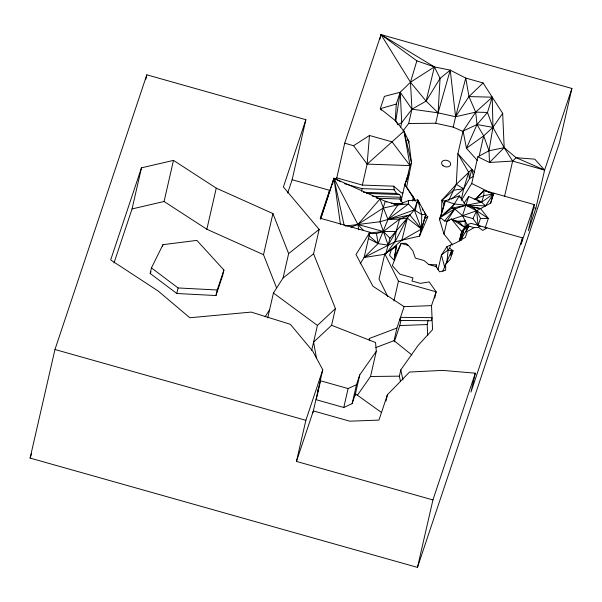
<?xml version="1.0" encoding="UTF-8"?>
<svg xmlns="http://www.w3.org/2000/svg" width="602" height="602" viewBox="0 0 602 602"><rect width="100%" height="100%" fill="white"/><g stroke="black" fill="none" stroke-linecap="round" stroke-linejoin="round"><path stroke-width="0.9" d="M442.861 271.321L445.6 264.376L450.191 259.417L453.088 250.748L451.613 250.951L445.6 264.376L445.691 270.275L439.565 271.848L436.262 266.641L436.269 264.842L428.797 264.534L424.086 260.561L415.35 258.092L412.822 250.771L408.419 245.443L405.823 243.276L401.135 243.389L394.476 256.934M360.154 263.842L364.127 257.483L395.025 241.801L419.549 236.097L421.49 229.046L421.746 214.605L417.758 199.999L408.517 200.594L397.982 204.868L383.165 208.081L357.874 224.441L350.928 227.172M408.517 200.594L408.449 203.958L414.296 209.91L421.746 214.605L425.787 214.455L419.549 236.097L427.804 216.878L425.208 214.493M441.605 212.965L441.845 200.255L456.293 184.362L471.863 169.305L473.368 176.341L469.417 178.711L463.698 188.787L461.275 199.375M459.303 241.003L461.696 231.589L465.053 227.586L465.301 221.039L455.202 221.152M336.352 179.652L344.705 143.186L381.013 34.6L571.9 88.471L544.607 170.103L535.855 208.307L528.36 230.716L534.335 204.612L483.963 190.398L483.775 195.635L481.57 202.227L451.869 208.081L440.167 217.375L439.626 219.753L443.998 234.11L452.681 244.969M448.768 200.504L456.293 184.362L457.904 153.676L463.088 131.04L475.678 112.145L492.255 97.178L492.94 127.368L489.005 150.763L489.486 162.472L512.641 161.08L544.607 170.103L534.764 159.169L516.147 157.694L504.175 147.663L492.94 127.368L487.477 112.446L492.255 97.178L468.973 96.576L455.594 116.735L453.216 127.135L463.088 131.507M395.266 120.897L396.267 104.048L400.217 92.241L410.481 82.218L434.411 66.912L450.228 70.141L465.767 78.064L483.097 82.956L502.67 113.342L504.175 147.663L512.641 161.08L504.514 196.561M336.202 179.539L336.759 177.876L362.336 185.092L367.137 164.113L369.485 135.473L392.06 141.839L410.015 165.588L406.38 181.473M394.227 259.462L394.393 257.776M386.243 253.427L395.025 241.801L396.063 231.477L399.63 219.09L409.842 215.027L414.296 209.91L417.758 199.999L425.787 214.455L421.49 229.046L401.903 240.168L389.216 251.117M446.85 262.743L448.136 249.973L446.97 246.609L456 242.817L465.376 237.376L467.37 231.409L474.105 227.631L478.582 227.466L482.849 230.446L486.95 227.842M395.785 120.957L400.217 92.241L384.4 96.38L380.283 108.691L381.457 110.113M361.591 191.331L362.013 188.644L394.19 189.75L396.583 193.438L399.623 194.544L401.037 197.29L399.886 199.006L376.521 198.208M406.493 187.696L411.505 162.788L408.811 141.32L403.972 131.131L395.446 120.701L380.283 108.691L396.267 104.048M394.641 256.031L396.417 246.135L384.806 253.803L379.027 279.019L387.718 296.447M479.252 155.805L483.669 135.856L492.94 127.368L502.67 113.342M571.9 88.471L559.454 142.825L417.472 567.4L30.1 458.077L54.97 349.499L146.82 74.821L305.876 119.708L292.128 179.735L287.696 193.009M145.774 79.381L146.82 74.821M113.989 262.969L132.056 208.939L141.47 167.83L173.489 160.38L216.261 188.148L272.932 213.575L288.651 253.585L283.06 277.989L273.436 293.023L267.739 317.909M132.056 208.939L164.075 201.489L173.489 160.38M150.169 273.474L151.441 267.928L162.954 244.66L196.862 240.386L223.899 270.027L222.627 275.581L215.952 295.544L176.807 293.498L150.169 273.474L150.997 271.818M162.593 246.248L162.954 244.66M176.807 293.498L178.079 287.952L151.441 267.928M276.506 287.741L263.518 254.684L206.847 229.257L216.261 188.148M215.952 295.544L217.224 289.998L223.899 270.027M263.518 254.684L272.932 213.575M316.577 358.694L313.589 342.124L331.589 325.291L335.419 308.585L313.574 253.818L319.165 229.415L283.392 186.959L305.876 119.708M292.128 179.735L329.557 190.3L328.113 196.606L320.813 218.428M332.454 184.641L333.922 178.252L386.943 202.031M379.975 39.13L381.013 34.6L434.411 66.912L440.054 78.403L438.09 112.845L435.705 123.244L408.66 123.5L402.986 130.943M311.716 350.304L317.42 325.419L335.419 308.585M417.472 567.4L432.928 499.938L296.455 461.418L305.869 420.309L322.762 369.801L312.747 351.184L290.36 324.312L251.184 312.092L189.818 317.743L158.108 290.969L110.67 259.944L141.47 167.83M312.935 412.709L322.762 369.801M320.219 378.951L320.55 380.795L316.223 399.713L343.772 407.486L352.155 403.603L355.436 393.791L381.6 412.573M384.798 254.292L364.127 257.483L369.906 232.259L320.211 218.24L329.557 190.3M400.706 127.06L401.73 122.59L400.217 92.241L411.941 109.188L438.09 112.845L455.594 116.735L475.678 112.145L487.477 112.446L477.01 124.546L466.452 148.258L477.439 160.561M408.66 123.5L411.941 109.188L410.481 82.218L416.862 60.84L381.013 34.6L410.481 82.218L426.111 101.128L438.09 112.845L450.228 70.141L440.054 78.403L426.111 101.128L411.941 109.188L401.73 122.59L397.952 124.772M343.772 407.486L348.099 388.568L356.482 384.693L359.763 374.88L376.303 351.267L375.55 342.515L331.589 325.291M408.419 143.035L408.811 141.32L407.825 139.792M352.155 403.603L356.482 384.693M355.022 395.597L359.763 374.88M400.887 201.723L404.822 184.566L407.516 176.499L408.75 174.828L408.525 173.037M357.189 395.529L370.523 376.491L376.303 351.267M412.626 201.083L413.363 196.929L404.822 184.566L408.75 174.828M393.919 301L398.456 281.179L384.806 253.803M375.881 347.535L394.047 340.672L396.936 328.06L404.092 306.651L431.514 305.628L436.134 291.812L429.188 281.917L420.279 283.361L411.926 281.006L412.98 277.868L399.826 274.151L392.353 265.663L401.135 243.389L408.419 245.443M399.803 320.445L400.511 317.359L432.033 317.653L431.325 320.738L399.803 320.445L400.353 318.797M394.318 341.838L399.758 325.569L400.97 320.294M385.98 401.037L387.425 394.731L409.556 372.028L442.666 370.396L475.309 373.187L470.975 392.105L522.551 237.888L471.268 223.417L467.641 224.358L461.696 231.589L459.815 239.807M400.518 381.66L399.359 376.16L400.804 369.854L418.285 345.202L432.552 329.67L431.514 305.628M443.998 234.11L446.94 221.243L454.721 208.954L465.85 205.229L485.566 205.846L493.926 193.212L490.6 203.145L476.633 210.76L452.125 219.384M438.038 269.704L441.416 254.939L446.97 246.609M427.661 335.638L427.179 324.546L428.188 320.151M434.689 298.118L436.134 291.812L398.456 281.179M461.365 200.338L471.72 183.527L477.853 156.768L489.005 150.763L504.175 147.663L489.486 162.472L477.853 156.768M522.551 237.888L521.106 244.194L534.335 204.612M415.162 210.798L417.758 199.999L419.669 204.221M426.111 101.128L434.411 66.912L416.862 60.84M401.903 240.168L407.291 218.112L409.842 215.027L421.49 229.046L414.296 209.91L387.974 219.459L379.997 221.747L345.232 226.074M461.305 240.318L463.954 229.445L468.77 226.126L474.105 227.631M471.863 169.305L469.417 178.711L468.68 172.315L457.904 153.676L474.745 172.533M385.694 254.157L389.968 238.226L407.291 218.112L421.49 229.046M450.431 255.308L451.613 250.951L448.136 249.973L441.416 254.939L444.735 267.416M490.6 203.145L493.234 194.01L483.963 190.398L475.715 198.908L474.195 199.315M441.838 213.048L444.035 205.658M468.68 172.315L463.698 188.787L451.56 199.066M329.219 193.107L333.922 178.252L340.574 181.699M485.566 205.846L481.57 202.227L468.687 196.515L462.486 215.651L467.355 224.982M320.505 219.256L333.922 178.252L357.874 224.441L363.676 230.589M30.1 458.077L31.59 453.615M296.455 461.418L313.341 410.91L349.754 421.182L378.944 420.098L387.425 394.731M401.225 201.015L401.76 199.405M439.626 219.753L441.59 213.868M448.136 249.973L449.619 248.197L450.672 245.059M449.536 220.317L446.94 221.243L444.532 220.957L440.167 217.375L445.171 200.925L454.57 203.988L465.85 205.229L473.059 207.487L476.633 210.76L480.471 218.428L478.078 225.584L480.705 226.54M478.582 227.466L479.184 225.652M485.084 228.128L488.312 218.458L480.539 208.548L465.85 205.229L459.296 195.831L445.171 200.925L444.284 204.838L441.845 200.255L453.803 190.187L463.698 188.787L456.293 184.362M432.928 499.938L475.309 373.187M459.808 240.875L463.954 229.445L461.696 231.589L451.365 218.993L446.94 221.243M480.471 218.428L488.312 218.458L476.633 210.76L478.078 225.584L472.976 218.616L476.633 210.76L465.85 205.229M465.858 232.026L468.77 226.126L467.641 224.358L465.053 227.586L451.365 218.993L458.95 222.228L465.053 227.586M395.025 241.801L407.291 218.112L399.63 219.09L387.974 219.459L378.094 243.592L364.127 257.483M367.137 164.113L410.015 165.588L411.505 162.788L403.972 131.131L367.137 164.113L353.577 145.692L344.705 143.186M472.976 218.616L462.486 215.651L454.721 208.954L451.869 208.081L459.296 195.831L459.966 197.433M460.688 240.1L468.77 226.126L461.696 231.589M368.462 238.565L378.094 243.592L388.132 245.172L396.063 231.477L383.361 231.529L368.958 233.034M369.906 232.259L355.985 254.533L372.984 286.266L404.092 306.651M265.053 316.848L269.606 309.729M409.842 215.027L387.974 219.459L408.449 203.958L397.982 204.868L387.974 219.459L379.945 199.066L357.874 224.441L358.792 229.836M464.022 203.175L468.687 196.515M444.532 220.957L454.721 208.954L440.167 217.375L454.57 203.988M476.31 198.683L483.963 190.398M489.005 150.763L483.669 135.856L477.01 124.546L475.678 112.145L468.973 96.576L483.097 82.956M512.641 161.08L516.147 157.694L544.607 170.103M288.651 253.585L319.165 229.415M283.06 277.989L313.574 253.818M399.63 219.09L383.361 231.529L376.483 233.546L369.049 233.38M483.669 135.856L466.452 148.258L463.088 131.04L477.01 124.546L492.94 127.368M481.57 202.227L493.234 194.01L483.775 195.635L475.715 198.908L481.57 202.227L478.011 201.226M353.577 145.692L369.485 135.473M424.877 218.428L427.804 216.878M396.936 328.06L369.259 338.52L369.41 340.356M458.95 222.228L465.301 221.039M399.758 325.569L427.179 324.546M370.523 376.491L399.359 376.16M362.336 185.092L393.693 186.176L401.489 192.926L402.986 192.979M363.292 192.294L396.583 193.438M366.505 193.4L399.623 194.544M372.548 196.312L401.037 197.29M391.18 203.295L402.234 203.672M393.813 204.213L399.359 204.409M178.079 287.952L217.224 289.998M473.059 207.487L480.539 208.548M435.705 123.244L453.216 127.135M357.874 224.441L383.361 231.529L389.968 238.226M533.191 207.555L535.855 208.307M344.434 183.685L362.013 188.644M397.982 204.868L385.272 201.279L383.165 208.081L379.997 221.747L388.132 245.172M428.797 264.534L436.262 266.641M320.55 380.795L348.099 388.568M54.97 349.499L305.869 420.309M441.845 200.255L445.36 201.301M471.72 183.527L489.87 192.422M164.075 201.489L206.847 229.257M449.619 248.197L453.088 250.748M273.436 293.023L317.42 325.419M394.047 340.672L411.836 354.954M369.041 235.736L378.094 243.592L376.483 233.546M407.554 139.973L408.811 141.32M399.886 199.006L402.926 203.386M422.22 209.12L423.236 210.64M424.259 212.167L425.787 214.455M404.822 184.566L415.087 200.714M395.446 120.701L397.922 124.516M413.431 197.584L414.861 200.767M413.363 196.929L415.177 201.158M344.133 225.283L333.922 178.252L340.461 224.456M400.804 369.854L402.919 379.937M317.721 389.863L318.052 391.699M403.972 131.131L410.015 165.588M468.973 96.576L465.767 78.064L455.594 116.735L450.228 70.141M393.693 186.176L394.19 189.75M451.613 250.951L451.748 254.766M436.269 264.842L436.307 267.574M396.417 246.135L394.144 260.305L389.532 255.316L391.443 249.597L396.417 246.135M442.997 165.678A4.62 3.303 12.9 0 0 450.574 164.835A4.62 3.303 12.9 0 0 444.818 160.237A4.62 3.303 12.9 0 0 442.997 165.678"/></g></svg>
